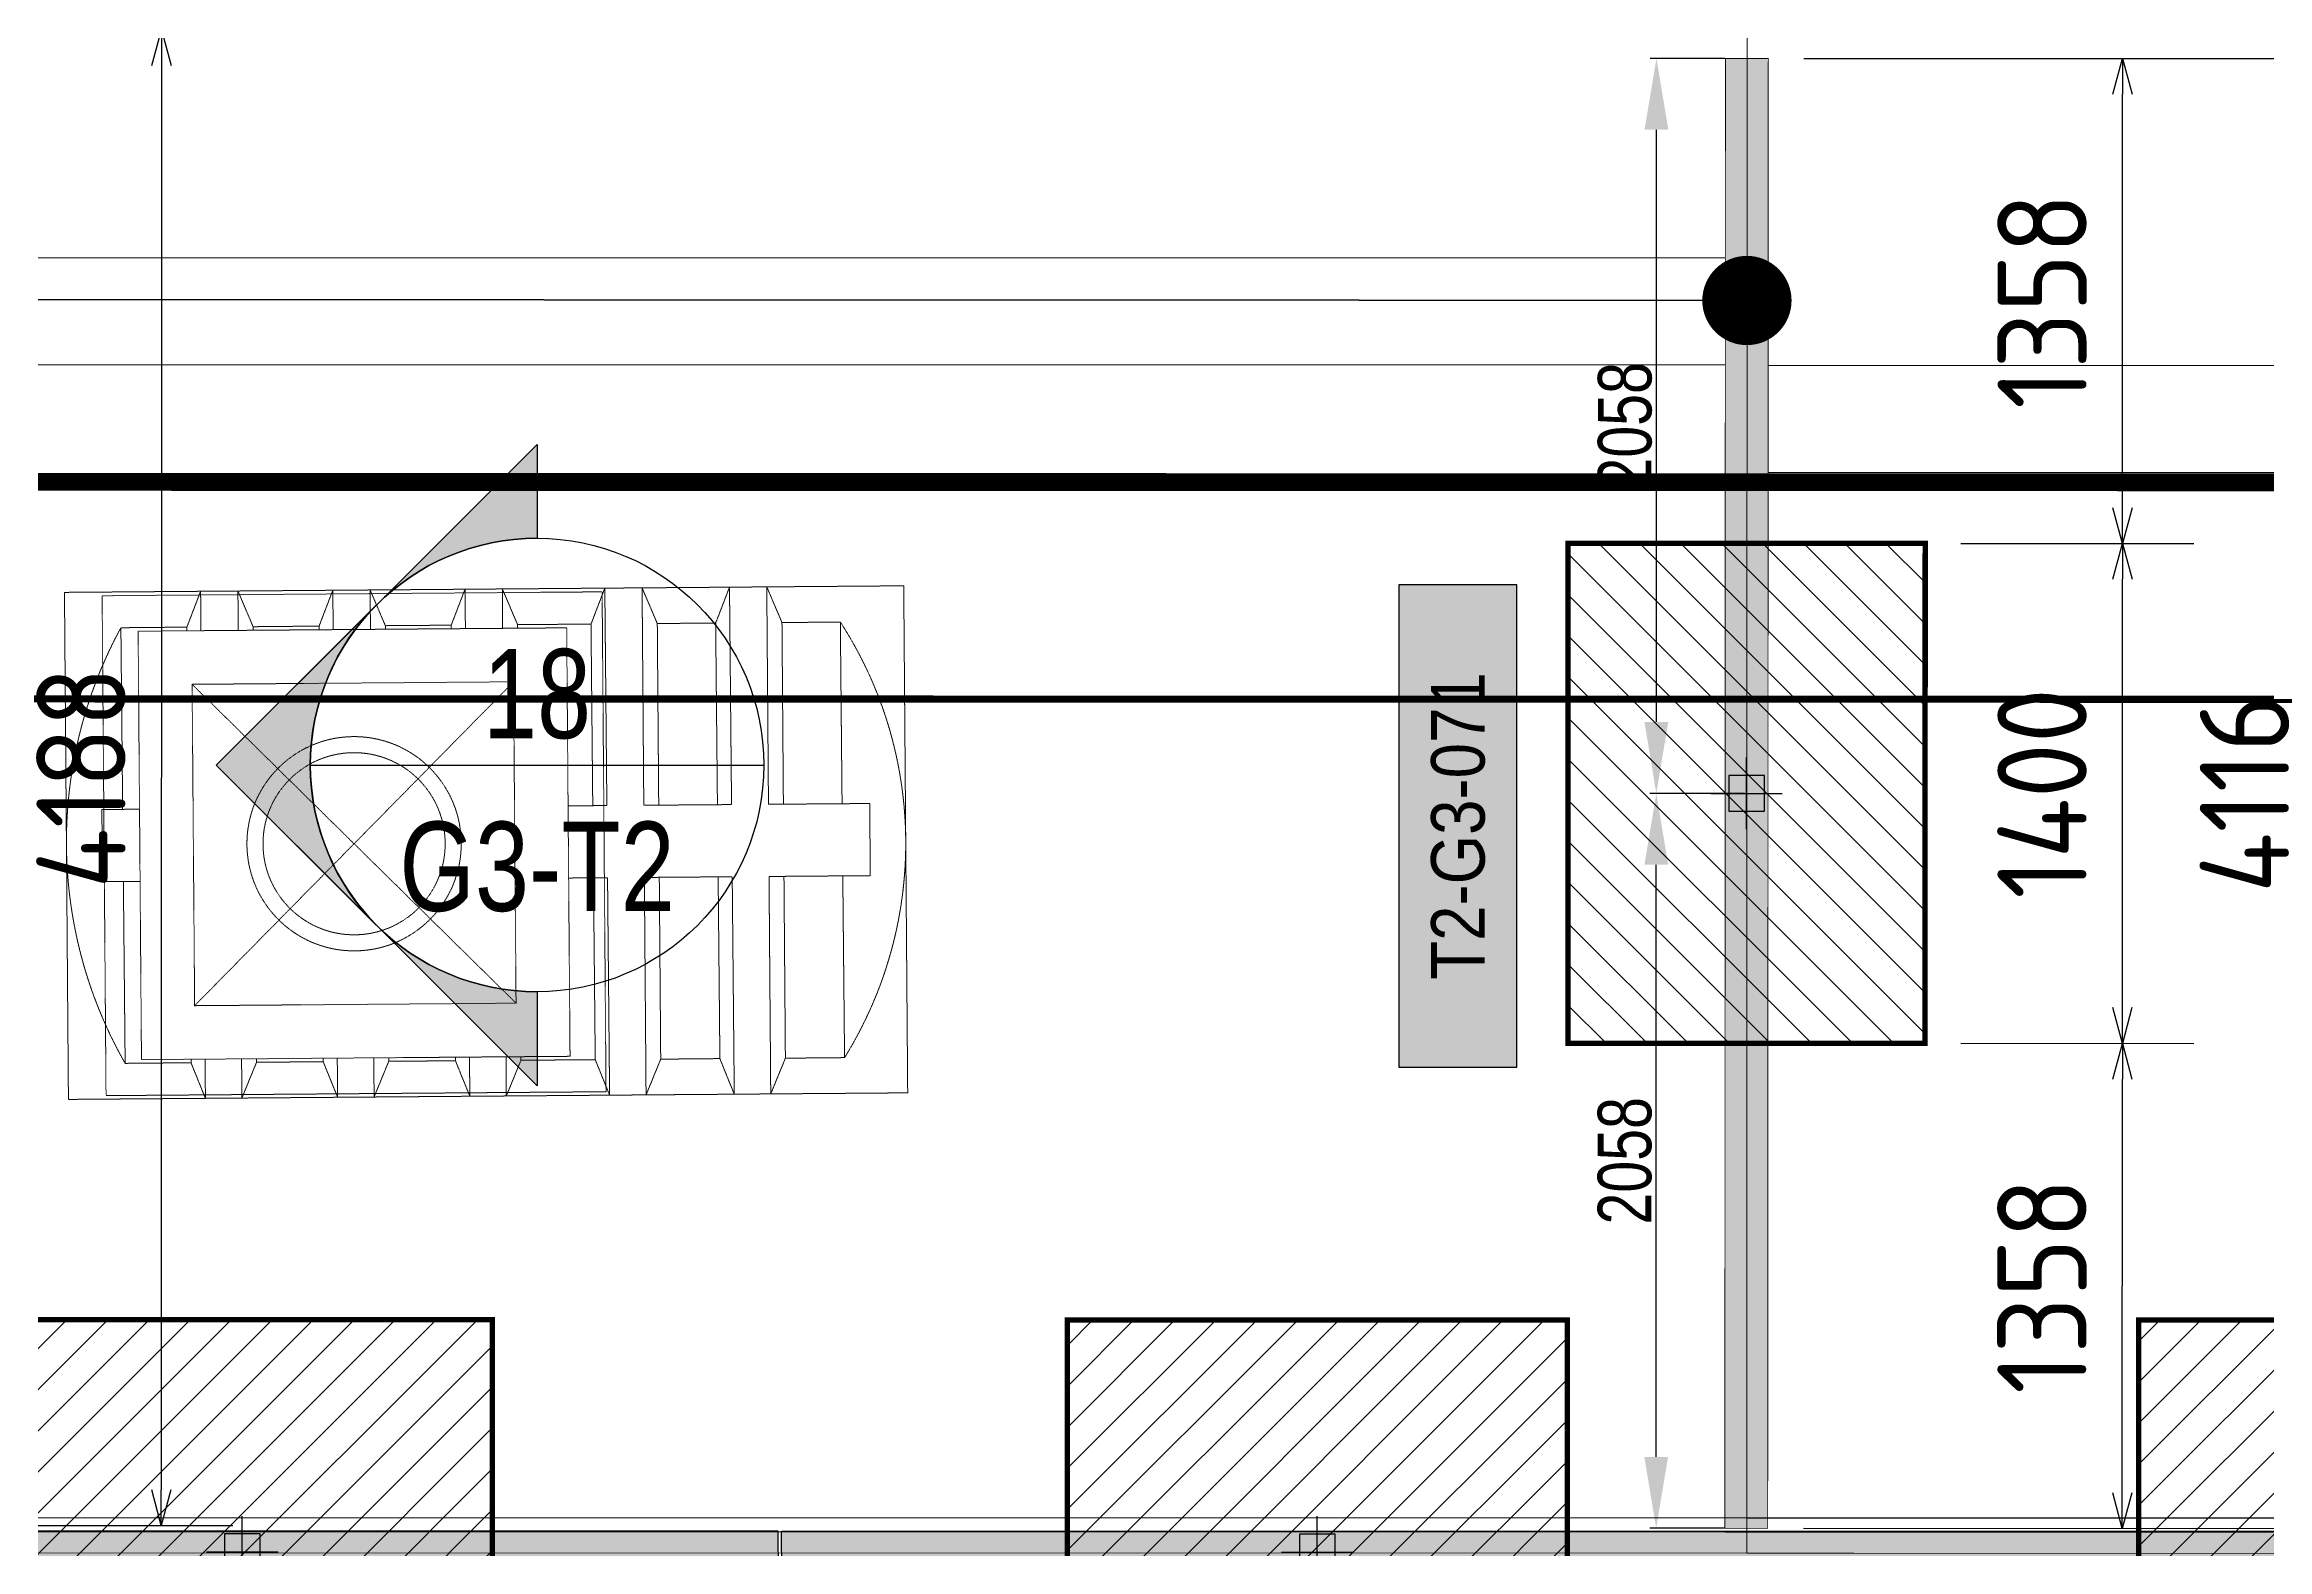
# Model space of a CAD drawing. Header units: centimetres. Extents: x -6122352 to 7132207, y -1694241 to 1947892.
# Drawn here: x 33456 to 39680, y -108445 to -104230 of the extents above; entities that cross this region are included whole.
import ezdxf
from ezdxf.enums import TextEntityAlignment as Align
from ezdxf.xclip import XClip

# ---------------------------------------------------------------- set-up
doc = ezdxf.new("R2010")
doc.units = ezdxf.units.CM
doc.header["$MEASUREMENT"] = 0
doc.header["$XCLIPFRAME"] = 2
doc.header["$PDMODE"] = 66
doc.header["$PDSIZE"] = 100
for name, pattern in [('2. HG-ST XR COL 3A (5V 7V 9V 11V - GF (4M & 5D-E)$0$HIDDEN', [0.375, 0.25, -0.125]), ('DASHED2', [0.375, 0.25, -0.125]), ('HIDDEN', [0.375, 0.25, -0.125]), ('XR-AR-END-SETTING OUT PLAN$0$23261-XR-AR-SI-GF$0$HIDDEN', [0.375, 0.25, -0.125])]:
    doc.linetypes.add(name, pattern=pattern)
for name, color, linetype in [('00-MI-DIM', 7, 'Continuous'), ('23585-XR-AR-BOUNDARY WALLS AND SETBACKS$0$setback', 7, 'XR-AR-END-SETTING OUT PLAN$0$23261-XR-AR-SI-GF$0$HIDDEN'), ('@MI-FOOTINGS', 7, 'Continuous'), ('@MI-REF LAYER', 7, 'Continuous'), ('@MI-TYPE-02', 6, 'Continuous'), ('B_TH_4', 7, 'Continuous'), ('PANEL-TAGS', 7, 'Continuous'), ('VD-WS-WATER TANK', 7, 'Continuous'), ('XR-AR-END-SETTING OUT PLAN$0$23585-XR-AR-END-GROUND FLOOR$0$A-Flor-Strs', 1, 'Continuous'), ('XR-AR-MID-SETTING OUT FOR MASTER$0$23585-XR-AR-MID-GROUND FLOOR$0$A-Flor-Strs', 1, 'Continuous')]:
    doc.layers.add(name, color=color, linetype=linetype)
doc.layers.add('08-Compound Wall-2', color=6, linetype='Continuous', lineweight=25, true_color=0xff00ff)
doc.layers.add('23585-XR-AR-DAMAC PLOT LIMITS$0$1-End units', color=7, linetype='Continuous', lineweight=5, true_color=0xf8991e)
doc.layers.add('23585-XR-AR-DAMAC PLOT LIMITS$0$1-Mid units', color=41, linetype='Continuous', lineweight=5)
doc.layers.add('A-ANNO-TEXT', color=3, linetype='Continuous', lineweight=25)
doc.styles.add('Arial Narrow', font='ARIALN.TTF', dxfattribs={"width": 0.95, "height": 500})
doc.styles.add('JWC 1.50MM', font='GOTHIC.TTF', dxfattribs={"width": 0.8, "height": 1.5})
doc.styles.add('PANELTAG_STYLE', font='arial.ttf')
doc.styles.add('Schueco-BEMSTIL', font='isocpeur.ttf', dxfattribs={"width": 0.9})
doc.dimstyles.new('JWC - 1.5', dxfattribs={"dimtxt": 1.5, "dimasz": 2, "dimexe": 0.18, "dimexo": 0.06, "dimgap": 0.09, "dimtad": 1, "dimtoh": 1, "dimdec": 0, "dimzin": 0, "dimdsep": 46, "dimtxsty": 'JWC 1.50MM', "dimcen": 0.09, "dimclrd": 1, "dimclre": 1, "dimclrt": 2, "dimadec": 0, "dimazin": 0, "dimtfac": 1, "dimtdec": 0, "dimtofl": 0, "dimtmove": 0, "dimatfit": 3, "dimfxl": 30, "dimtolj": 1, "dimtzin": 0, "dimarcsym": 0})
doc.dimstyles.new('MI- JWC-TXT-2.5 MM', dxfattribs={"dimscale": 1.5, "dimtxt": 2.5, "dimasz": 1, "dimexe": 2, "dimexo": 1, "dimgap": 1, "dimtad": 1, "dimdec": 0, "dimdsep": 46, "dimtxsty": 'Schueco-BEMSTIL', "dimblk": 'OPEN30', "dimcen": 0, "dimdle": 2, "dimclrd": 140, "dimclre": 8, "dimclrt": 40, "dimadec": 0, "dimazin": 2, "dimtfac": 1, "dimtdec": 0, "dimtix": 1, "dimtmove": 2, "dimatfit": 3, "dimldrblk": 'OPEN', "dimfxl": 2, "dimlwd": -1, "dimlwe": -1, "dimarcsym": 0})

# ---------------------------------------------------------------- blocks, each defined once
blk = doc.blocks.new('23585-XR-AR-BOUNDARY WALLS AND SETBACKS')
at = {"layer": '08-Compound Wall-2'}
blk.add_lwpolyline([(496457.5374, 2768843.6994), (496475.1589, 2768827.5531), (496481.207, 2768834.1539), (496485.2592, 2768838.5765), (496487.387, 2768840.8987), (496489.314, 2768843.0015), (496493.3674, 2768847.4253), (496493.57, 2768847.6464), (496497.4208, 2768851.8491), (496497.6234, 2768852.0702), (496501.6768, 2768856.4941), (496503.5346, 2768858.5215), (496485.9133, 2768874.6678)], dxfattribs=at)
at = {"layer": '23585-XR-AR-BOUNDARY WALLS AND SETBACKS$0$setback', "ltscale": 40, "const_width": 0.05}
blk.add_lwpolyline([(496485.0601, 2768871.5163), (496480.9052, 2768866.9817), (496476.8518, 2768862.5581), (496472.7985, 2768858.1342), (496468.745, 2768853.7105), (496464.6916, 2768849.2868), (496460.535, 2768844.7504), (496474.9123, 2768831.5767), (496479.0688, 2768836.113), (496483.121, 2768840.5356), (496485.2488, 2768842.8578), (496487.1759, 2768844.9607), (496491.2292, 2768849.3844), (496491.4314, 2768849.6052), (496495.2826, 2768853.8082), (496495.4848, 2768854.029), (496499.4373, 2768858.3426), (496485.0601, 2768871.5163)], dxfattribs=at)
blk = doc.blocks.new('A$C9d9485f6')
at = {"layer": 'A-ANNO-TEXT', "rotation": 312.4881850805905}
blk.add_blockref('23585-XR-AR-BOUNDARY WALLS AND SETBACKS', (-2377088.5348, -1504219.2521), dxfattribs=at)
blk = doc.blocks.new('23585-XR-AR-DAMAC PLOT LIMITS')
at = {"layer": '23585-XR-AR-DAMAC PLOT LIMITS$0$1-End units', "color": 251, "true_color": 0x636466}
blk.add_lwpolyline([(496497.4945, 2768851.7815), (496479.7993, 2768867.9951), (496485.9809, 2768874.7415), (496503.6759, 2768858.5277), (496501.7505, 2768856.4265), (496497.6971, 2768852.0027)], close=True, dxfattribs=at)
at = {"layer": '23585-XR-AR-DAMAC PLOT LIMITS$0$1-Mid units', "color": 251, "true_color": 0x636466}
blk.add_lwpolyline([(496493.4411, 2768847.3577), (496475.7459, 2768863.5715), (496479.7993, 2768867.9951), (496497.4945, 2768851.7815), (496493.6437, 2768847.5789)], close=True, dxfattribs=at)
blk = doc.blocks.new('A$Cf093b529')
at = {"layer": 'A-ANNO-TEXT'}
blk.add_blockref('23585-XR-AR-DAMAC PLOT LIMITS', (-495391.9901, -2768603.4419), dxfattribs=at)
blk = doc.blocks.new('XR-AR-END-SETTING OUT PLAN')
at = {"layer": 'XR-AR-END-SETTING OUT PLAN$0$23585-XR-AR-END-GROUND FLOOR$0$A-Flor-Strs', "color": 8}
for points in [[(3000.1, 19773.3), (3000.1, 20973.3), (9090, 20973.2)], [(3300.1, 19773.3), (3300.1, 20673.3), (9090, 20673.3)]]:
    blk.add_lwpolyline(points, dxfattribs=at)
blk = doc.blocks.new('END UNIT')
at = {"xscale": 0.001, "yscale": 0.001, "zscale": 0.001}
blk.add_blockref('XR-AR-END-SETTING OUT PLAN', (-9.1502, 0), dxfattribs=at)
blk = doc.blocks.new('XR-AR-MID-SETTING OUT FOR MASTER')
at = {"layer": 'XR-AR-MID-SETTING OUT FOR MASTER$0$23585-XR-AR-MID-GROUND FLOOR$0$A-Flor-Strs', "color": 8}
for p, q in [((60.1, 20672.9), (5940, 20672.7)), ((60, 20372.9), (5940, 20372.7))]:
    blk.add_line(p, q, dxfattribs=at)
blk = doc.blocks.new('MID UNIT')
at = {"xscale": 0.001, "yscale": 0.001, "zscale": 0.001}
blk.add_blockref('XR-AR-MID-SETTING OUT FOR MASTER', (0, 0), dxfattribs=at)
blk = doc.blocks.new('TH_4')
blk.add_blockref('END UNIT', (495802.3054, 2769130.5141))
blk.add_blockref('MID UNIT', (495802.3054, 2769130.5141))
blk = doc.blocks.new('A$C780da55d')
at = {"layer": 'B_TH_4', "xscale": 1.000039159572381, "yscale": 1.000039159572381, "zscale": 1.000039159572381}
blk.add_blockref('TH_4', (-495814.0705, -2769239.3021), dxfattribs=at)
blk = doc.blocks.new('23585-XR-AR-MALDIVE-2$0$TH_4')
blk.add_blockref('A$C780da55d', (495794.6554, 2769130.8641))
blk = doc.blocks.new('WT')
at = {"layer": 'VD-WS-WATER TANK', "color": 8, "linetype": 'HIDDEN', "lineweight": 5}
for p, q in [((-1544.6, 709.7), (-1544.6, -710.3)), ((-1544.6, 709.7), (805.4, 709.7)), ((805.4, -710.3), (805.4, 709.7)), ((-1205.2, 610), (-1368.6, 609.7)), ((-1367.6, 100.7), (-1368.6, 609.7)), ((-853.8, 610), (-1019.5, 609.7)), ((-462.5, 610), (-670.5, 610)), ((-92.3, 610), (-279.1, 610)), ((278, 610), (91.1, 609.6)), ((645.8, 610), (461.3, 609.7)), ((646.8, 100.7), (645.8, 610)), ((-1366.3, -610.3), (-1367.2, -101.4)), ((648.2, -610), (647.2, -101.4)), ((-1202.9, -610), (-1366.3, -610.3)), ((-853.8, -610), (-1017.2, -610.3)), ((-462.5, -610), (-668.2, -610)), ((-92.3, -610), (-276.8, -610)), ((278, -610), (93.4, -610.3)), ((648.2, -610), (463.6, -610.3)), ((805.4, -710.3), (-1544.6, -710.3))]:
    blk.add_line(p, q, dxfattribs=at)
at = {"layer": 'VD-WS-WATER TANK', "color": 8, "linetype": 'HIDDEN', "lineweight": 5, "ltscale": 0.2}
for p, q in [((-450, 450, 1.1), (450, -450, -1)), ((450, 450), (-450, -450, 1))]:
    blk.add_line(p, q, dxfattribs=at)
at = {"layer": 'VD-WS-WATER TANK', "color": 8, "linetype": 'HIDDEN', "lineweight": 5}
for points in [[(-1058, 100.7), (-1059, 709.7), (-1161.1, 709.7), (-1202.9, 610), (-1202.9, 100.7)], [(-1161.1, 709.7), (-1161.1, 100.7)], [(-1018.6, 100.7), (-1019.5, 610), (-1059, 709.7)], [(-708.9, 100.7), (-709.9, 709.7), (-812, 709.7), (-853.8, 610), (-853.8, 100.7)], [(-812, 709.7), (-812, 100.7)], [(-669.5, 100.7), (-670.5, 610), (-709.9, 709.7)], [(-318.4, 600), (-318.6, 709.7), (-420.7, 709.7), (-462.5, 610), (-462.5, 600)], [(-420.7, 709.7), (-420.7, 600)], [(-279.1, 600), (-279.1, 610), (-318.6, 709.7)], [(51.8, 600), (51.6, 709.7), (-50.5, 709.7), (-92.3, 610), (-92.3, 600)], [(-50.5, 709.7), (-50.5, 600)], [(91.1, 600), (91.1, 610), (51.6, 709.7)], [(422, 600), (421.8, 709.7), (319.7, 709.7), (278, 610), (278, 600)], [(319.7, 709.7), (319.7, 600)], [(461.3, 600), (461.3, 610), (421.8, 709.7)], [(-1161.1, 100.7), (-1444.6, 100.7), (-1444.6, -101.4), (-1161.1, -101.4)], [(-812, 100.7), (-1058, 100.7)], [(-600, 100.7), (-708.9, 100.7)], [(600, -101.4), (705.4, -101.4), (705.4, 100.7), (600, 100.7)], [(-1202.9, -101.4), (-1202.9, -610), (-1161.1, -710.3), (-1056.7, -710.3), (-1017.2, -610), (-1018.2, -101.4)], [(-1161.1, -101.4), (-1161.1, -710.3)], [(-1056.7, -710.3), (-1057.7, -101.4)], [(-1057.7, -101.4), (-812, -101.4)], [(-853.8, -101.4), (-853.8, -610), (-812, -710.3), (-707.6, -710.3), (-668.2, -610), (-669.1, -101.4)], [(-812, -101.4), (-812, -710.3)], [(-707.6, -710.3), (-708.6, -101.4)], [(-708.6, -101.4), (-600, -101.4)], [(-462.5, -600), (-462.5, -610), (-420.7, -710.3), (-316.2, -710.3), (-276.8, -610), (-276.8, -600)], [(-420.7, -600), (-420.7, -710.3)], [(-316.2, -710.3), (-316.4, -600)], [(-92.3, -600), (-92.3, -610), (-50.5, -710.3), (54, -710.3), (93.4, -610), (93.4, -600)], [(-50.5, -600), (-50.5, -710.3)], [(54, -710.3), (53.8, -600)], [(278, -600), (278, -610), (319.7, -710.3), (424.2, -710.3), (463.6, -610), (463.6, -600)], [(319.7, -600), (319.7, -710.3)], [(424.2, -710.3), (424, -600)]]:
    blk.add_lwpolyline(points, dxfattribs=at)
at = {"layer": 'VD-WS-WATER TANK', "color": 8, "linetype": 'HIDDEN', "lineweight": 5, "ltscale": 0.2}
for points in [[(-700, -700), (700, -700), (700, 700), (-700, 700)], [(-600, -600), (600, -600), (600, 600), (-600, 600)], [(-450, -450), (450, -450), (450, 450), (-450, 450)]]:
    blk.add_lwpolyline(points, close=True, dxfattribs=at)
at = {"layer": 'VD-WS-WATER TANK', "color": 8, "linetype": 'HIDDEN', "lineweight": 5}
for radius in [300, 255]:
    blk.add_circle((0, 0), radius, dxfattribs=at)
for centre, radius, start, end in [((-406.1, 1.5), 1138.5, 147.71236, 212.50564), ((-448.6, -2.1), 1254, 331.0009, 29.21709)]:
    blk.add_arc(centre, radius, start, end, dxfattribs=at)
blk = doc.blocks.new('A$C7cae1d29')
at = {"layer": 'VD-WS-WATER TANK', "ltscale": 100, "xscale": 0.001000000000000001, "yscale": 0.001000000000000001, "zscale": 0.001000000000000001, "rotation": 0.4575796213984371}
blk.add_blockref('WT', (13.0504, 22.0142), dxfattribs=at)
blk = doc.blocks.new('_Dot')
at = {"color": 0, "linetype": 'ByBlock', "lineweight": -2}
blk.add_line((-0.5, 0), (-1, 0), dxfattribs=at)
at = {"color": 0, "linetype": 'ByBlock', "const_width": 0.5}
blk.add_lwpolyline([(-0.25, 0, 1), (0.25, 0, 1)], format="xyb", close=True, dxfattribs=at)
blk = doc.blocks.new('T2-FOOTING PLAN')
at = {"layer": '@MI-FOOTINGS', "transparency": 33554679}
h = blk.add_hatch(dxfattribs=at)
h.set_pattern_fill('ANSI31', color=8, scale=650)
h.paths.add_polyline_path([(-700, 650), (700, 650), (700, -650), (-700, -650)])
at = {"layer": '@MI-FOOTINGS', "color": 160, "true_color": 0x3340f0, "const_width": 15}
blk.add_lwpolyline([(-700, 650), (700, 650), (700, -650), (-700, -650)], close=True, dxfattribs=at)
at = {"layer": '@MI-FOOTINGS', "color": 30}
blk.add_point((0, 0), dxfattribs=at)
blk = doc.blocks.new('_Open30')
at = {"color": 0, "linetype": 'ByBlock', "lineweight": -2}
for p, q in [((-1, 0.268), (0, 0)), ((0, 0), (-1, -0.268)), ((0, 0), (-1, 0))]:
    blk.add_line(p, q, dxfattribs=at)
blk = doc.blocks.new('*D1677')
at = {"layer": '@MI-TYPE-02', "color": 8, "transparency": 16777216}
for p, q in [((-2200.3, -688.4), (-2200.3, -1446.1)), ((-800.3, -688.6), (-800.3, -1446.1))]:
    blk.add_line(p, q, dxfattribs=at)
at = {"layer": '@MI-TYPE-02', "color": 140, "transparency": 16777216}
blk.add_line((-2100.3, -1246.1), (-900.3, -1246.1), dxfattribs=at)
at = {"layer": 'Defpoints', "color": 0, "transparency": 16777216}
for p in [(-2200.3, -588.4), (-800.3, -588.6), (-800.3, -1246.1)]:
    blk.add_point(p, dxfattribs=at)
at = {"layer": '@MI-TYPE-02', "color": 140, "transparency": 16777216, "xscale": 100, "yscale": 100, "zscale": 100, "rotation": 180}
blk.add_blockref('_Open30', (-2200.3, -1246.1), dxfattribs=at)
at = {"layer": '@MI-TYPE-02', "color": 140, "transparency": 16777216, "xscale": 100, "yscale": 100, "zscale": 100}
blk.add_blockref('_Open30', (-800.3, -1246.1), dxfattribs=at)
at = {"layer": '@MI-TYPE-02', "color": 40, "transparency": 16777216, "insert": (-1500.3, -1021.1), "char_height": 250, "attachment_point": 5, "style": 'Schueco-BEMSTIL'}
blk.add_mtext('1400', dxfattribs=at)
blk = doc.blocks.new('_Open')
at = {"color": 0, "linetype": 'ByBlock', "lineweight": -2}
for p, q in [((-1, 0.2), (0, 0)), ((-1, -0.2), (0, 0)), ((0, 0), (-1, 0))]:
    blk.add_line(p, q, dxfattribs=at)
blk = doc.blocks.new('*D1675')
at = {"layer": '@MI-TYPE-02', "color": 8, "transparency": 16777216}
for p, q in [((-800.3, -688.6), (-800.3, -1446.1)), ((799.7, -688.9), (799.7, -1446.1))]:
    blk.add_line(p, q, dxfattribs=at)
at = {"layer": '@MI-TYPE-02', "color": 140, "transparency": 16777216}
blk.add_line((-700.3, -1246.1), (699.7, -1246.1), dxfattribs=at)
at = {"layer": 'Defpoints', "color": 0, "transparency": 16777216}
for p in [(-800.3, -588.6), (799.7, -588.9), (799.7, -1246.1)]:
    blk.add_point(p, dxfattribs=at)
at = {"layer": '@MI-TYPE-02', "color": 140, "transparency": 16777216, "xscale": 100, "yscale": 100, "zscale": 100, "rotation": 180}
blk.add_blockref('_Open30', (-800.3, -1246.1), dxfattribs=at)
at = {"layer": '@MI-TYPE-02', "color": 140, "transparency": 16777216, "xscale": 100, "yscale": 100, "zscale": 100}
blk.add_blockref('_Open30', (799.7, -1246.1), dxfattribs=at)
at = {"layer": '@MI-TYPE-02', "color": 40, "transparency": 16777216, "insert": (-0.3, -1021.1), "char_height": 250, "attachment_point": 5, "style": 'Schueco-BEMSTIL'}
blk.add_mtext('1600', dxfattribs=at)
blk = doc.blocks.new('*D1676')
at = {"layer": '@MI-TYPE-02', "color": 8, "transparency": 16777216}
for p, q in [((799.7, -688.9), (799.7, -1446.1)), ((2199.7, -689.1), (2199.7, -1446.1))]:
    blk.add_line(p, q, dxfattribs=at)
at = {"layer": '@MI-TYPE-02', "color": 140, "transparency": 16777216}
blk.add_line((899.7, -1246.1), (2099.7, -1246.1), dxfattribs=at)
at = {"layer": 'Defpoints', "color": 0, "transparency": 16777216}
for p in [(799.7, -588.9), (2199.7, -589.1), (2199.7, -1246.1)]:
    blk.add_point(p, dxfattribs=at)
at = {"layer": '@MI-TYPE-02', "color": 140, "transparency": 16777216, "xscale": 100, "yscale": 100, "zscale": 100, "rotation": 180}
blk.add_blockref('_Open30', (799.7, -1246.1), dxfattribs=at)
at = {"layer": '@MI-TYPE-02', "color": 140, "transparency": 16777216, "xscale": 100, "yscale": 100, "zscale": 100}
blk.add_blockref('_Open30', (2199.7, -1246.1), dxfattribs=at)
at = {"layer": '@MI-TYPE-02', "color": 40, "transparency": 16777216, "insert": (1499.7, -1021.1), "char_height": 250, "attachment_point": 5, "style": 'Schueco-BEMSTIL'}
blk.add_mtext('1400', dxfattribs=at)
blk = doc.blocks.new('*D1673')
at = {"layer": '@MI-TYPE-02', "color": 8, "transparency": 16777216}
for p, q in [((419218.9, -136783.5), (419218.9, -138673.4)), ((425218.9, -136783.4), (425218.9, -138673.4))]:
    blk.add_line(p, q, dxfattribs=at)
at = {"layer": '@MI-TYPE-02', "color": 140, "transparency": 16777216}
blk.add_line((419318.9, -138473.4), (425118.9, -138473.4), dxfattribs=at)
at = {"layer": 'Defpoints', "color": 0, "transparency": 16777216}
for p in [(419218.9, -136683.5), (425218.9, -136683.4), (425218.9, -138473.4)]:
    blk.add_point(p, dxfattribs=at)
at = {"layer": '@MI-TYPE-02', "color": 140, "transparency": 16777216, "xscale": 100, "yscale": 100, "zscale": 100, "rotation": 180}
blk.add_blockref('_Open30', (419218.9, -138473.4), dxfattribs=at)
at = {"layer": '@MI-TYPE-02', "color": 140, "transparency": 16777216, "xscale": 100, "yscale": 100, "zscale": 100}
blk.add_blockref('_Open30', (425218.9, -138473.4), dxfattribs=at)
at = {"layer": '@MI-TYPE-02', "color": 40, "transparency": 16777216, "insert": (422218.9, -138248.4), "char_height": 250, "attachment_point": 5, "style": 'Schueco-BEMSTIL'}
blk.add_mtext('6000', dxfattribs=at)
blk = doc.blocks.new('*D1685')
at = {"layer": '@MI-TYPE-02', "color": 8, "linetype": '2. HG-ST XR COL 3A (5V 7V 9V 11V - GF (4M & 5D-E)$0$HIDDEN', "transparency": 16777216}
blk.add_line((-3000, -100), (-3000, -1446.1), dxfattribs=at)
at = {"layer": '@MI-TYPE-02', "color": 8, "transparency": 16777216}
blk.add_line((-2200.3, -688.4), (-2200.3, -1446.1), dxfattribs=at)
at = {"layer": '@MI-TYPE-02', "color": 140, "linetype": '2. HG-ST XR COL 3A (5V 7V 9V 11V - GF (4M & 5D-E)$0$HIDDEN', "transparency": 16777216}
blk.add_line((-2300.3, -1246.1), (-2900, -1246.1), dxfattribs=at)
at = {"layer": 'Defpoints', "color": 0, "linetype": '2. HG-ST XR COL 3A (5V 7V 9V 11V - GF (4M & 5D-E)$0$HIDDEN', "transparency": 16777216}
for p in [(-3000, 0), (-2200.3, -588.4), (-3000, -1246.1)]:
    blk.add_point(p, dxfattribs=at)
at = {"layer": '@MI-TYPE-02', "color": 140, "linetype": '2. HG-ST XR COL 3A (5V 7V 9V 11V - GF (4M & 5D-E)$0$HIDDEN', "transparency": 16777216, "xscale": 100, "yscale": 100, "zscale": 100, "rotation": 180}
blk.add_blockref('_Open30', (-3000, -1246.1), dxfattribs=at)
at = {"layer": '@MI-TYPE-02', "color": 140, "linetype": '2. HG-ST XR COL 3A (5V 7V 9V 11V - GF (4M & 5D-E)$0$HIDDEN', "transparency": 16777216, "xscale": 100, "yscale": 100, "zscale": 100}
blk.add_blockref('_Open30', (-2200.3, -1246.1), dxfattribs=at)
at = {"layer": '@MI-TYPE-02', "color": 40, "linetype": '2. HG-ST XR COL 3A (5V 7V 9V 11V - GF (4M & 5D-E)$0$HIDDEN', "transparency": 16777216, "insert": (-2600.2, -1021.1), "char_height": 250, "attachment_point": 5, "style": 'Schueco-BEMSTIL'}
blk.add_mtext('800', dxfattribs=at)
blk = doc.blocks.new('*D1684')
at = {"layer": '@MI-TYPE-02', "color": 8, "transparency": 16777216}
for p, q in [((3000, -100), (3000, -1446.1)), ((2199.7, -689.1), (2199.7, -1446.1))]:
    blk.add_line(p, q, dxfattribs=at)
at = {"layer": '@MI-TYPE-02', "color": 140, "transparency": 16777216}
blk.add_line((2299.7, -1246.1), (2900, -1246.1), dxfattribs=at)
at = {"layer": 'Defpoints', "color": 0, "transparency": 16777216}
for p in [(3000, 0), (2199.7, -589.1), (3000, -1246.1)]:
    blk.add_point(p, dxfattribs=at)
at = {"layer": '@MI-TYPE-02', "color": 140, "transparency": 16777216, "xscale": 100, "yscale": 100, "zscale": 100, "rotation": 180}
blk.add_blockref('_Open30', (2199.7, -1246.1), dxfattribs=at)
at = {"layer": '@MI-TYPE-02', "color": 140, "transparency": 16777216, "xscale": 100, "yscale": 100, "zscale": 100}
blk.add_blockref('_Open30', (3000, -1246.1), dxfattribs=at)
at = {"layer": '@MI-TYPE-02', "color": 40, "transparency": 16777216, "insert": (2599.8, -1021.1), "char_height": 250, "attachment_point": 5, "style": 'Schueco-BEMSTIL'}
blk.add_mtext('800', dxfattribs=at)
blk = doc.blocks.new('*D1901')
at = {"layer": '@MI-TYPE-02', "color": 8, "transparency": 16777216}
for p, q in [((32382.3, -104188.5), (33983.5, -104188.7)), ((32380.7, -108376.7), (33982.8, -108377))]:
    blk.add_line(p, q, dxfattribs=at)
at = {"layer": '@MI-TYPE-02', "color": 140, "transparency": 16777216}
blk.add_line((33783.5, -104288.7), (33782.8, -108277), dxfattribs=at)
at = {"layer": 'Defpoints', "color": 0, "transparency": 16777216}
for p in [(32282.3, -104188.4), (32280.7, -108376.7), (33782.8, -108377)]:
    blk.add_point(p, dxfattribs=at)
at = {"layer": '@MI-TYPE-02', "color": 140, "transparency": 16777216, "xscale": 100, "yscale": 100, "zscale": 100}
for p, rotation in [((33783.5, -104188.7), 89.98981003138533), ((33782.8, -108377), 269.9898100313853)]:
    blk.add_blockref('_Open30', p, dxfattribs=dict(at, rotation=rotation))
at = {"layer": '@MI-TYPE-02', "color": 40, "transparency": 16777216, "insert": (33558.2, -106282.8), "char_height": 250, "attachment_point": 5, "rotation": 89.98981, "style": 'Schueco-BEMSTIL'}
blk.add_mtext('4188', dxfattribs=at)
blk = doc.blocks.new('*D1903')
at = {"layer": '@MI-TYPE-02', "color": 8, "transparency": 16777216}
for p, q in [((38382.4, -104268.7), (40041.1, -104269)), ((38380.8, -108385.2), (40040.3, -108385.5))]:
    blk.add_line(p, q, dxfattribs=at)
at = {"layer": '@MI-TYPE-02', "color": 140, "transparency": 16777216}
blk.add_line((39841, -104369), (39840.3, -108285.5), dxfattribs=at)
at = {"layer": 'Defpoints', "color": 0, "transparency": 16777216}
for p in [(38282.4, -104268.7), (38280.8, -108385.2), (39840.3, -108385.5)]:
    blk.add_point(p, dxfattribs=at)
at = {"layer": '@MI-TYPE-02', "color": 140, "transparency": 16777216, "xscale": 100, "yscale": 100, "zscale": 100}
for p, rotation in [((39841.1, -104269), 89.98981003138533), ((39840.3, -108385.5), 269.9898100313853)]:
    blk.add_blockref('_Open30', p, dxfattribs=dict(at, rotation=rotation))
at = {"layer": '@MI-TYPE-02', "color": 40, "transparency": 16777216, "insert": (39615.7, -106327.2), "char_height": 250, "attachment_point": 5, "rotation": 89.98981, "style": 'Schueco-BEMSTIL'}
blk.add_mtext('4116', dxfattribs=at)
blk = doc.blocks.new('T2-SINGLE FOOTING')
at = {"layer": '@MI-FOOTINGS', "transparency": 33554679}
h = blk.add_hatch(dxfattribs=at)
h.set_pattern_fill('ANSI31', color=8, scale=650)
h.paths.add_polyline_path([(-700, 500), (700, 500), (700, -500), (-700, -500)])
at = {"layer": '@MI-FOOTINGS', "color": 62, "const_width": 15}
blk.add_lwpolyline([(-700, 500), (700, 500), (700, -500), (-700, -500)], close=True, dxfattribs=at)
at = {"layer": '@MI-FOOTINGS', "color": 30}
blk.add_point((0, 0), dxfattribs=at)
blk = doc.blocks.new('*D1878')
at = {"color": 1, "lineweight": -2, "transparency": 16777216}
for p, q in [((38215.6, -106326.9), (37950.9, -106326.9)), ((37968.6, -108185.1), (37968.9, -106526.9)), ((38160.7, -108385.1), (37950.6, -108385.1))]:
    blk.add_line(p, q, dxfattribs=at)
at = {"color": 1, "transparency": 16777216}
for points in [[(37935.6, -106526.9), (38002.2, -106526.9), (37968.9, -106326.9)], [(37935.3, -108185.1), (38001.9, -108185.1), (37968.6, -108385.1)]]:
    blk.add_solid(points, dxfattribs=at)
at = {"layer": 'Defpoints', "color": 0, "transparency": 16777216}
for p in [(37968.9, -106326.9), (38221.6, -106326.9), (38166.7, -108385.1)]:
    blk.add_point(p, dxfattribs=at)
at = {"color": 2, "transparency": 16777216, "insert": (37881, -107356), "char_height": 150, "attachment_point": 5, "rotation": 89.98981, "style": 'JWC 1.50MM'}
blk.add_mtext('\\A1;2058', dxfattribs=at)
blk = doc.blocks.new('*D1880')
at = {"color": 1, "lineweight": -2, "transparency": 16777216}
for p, q in [((38160.5, -104268.6), (37951.3, -104268.6)), ((37969, -106126.9), (37969.3, -104468.6)), ((38215.6, -106326.9), (37950.9, -106326.9))]:
    blk.add_line(p, q, dxfattribs=at)
at = {"color": 1, "transparency": 16777216}
for points in [[(37935.9, -104468.6), (38002.6, -104468.6), (37969.3, -104268.6)], [(37935.6, -106126.9), (38002.3, -106126.9), (37968.9, -106326.9)]]:
    blk.add_solid(points, dxfattribs=at)
at = {"layer": 'Defpoints', "color": 0, "transparency": 16777216}
for p in [(37969.3, -104268.6), (38166.5, -104268.6), (38221.6, -106326.9)]:
    blk.add_point(p, dxfattribs=at)
at = {"color": 2, "transparency": 16777216, "insert": (37881.4, -105297.7), "char_height": 150, "attachment_point": 5, "rotation": 89.98981, "style": 'JWC 1.50MM'}
blk.add_mtext('\\A1;2058', dxfattribs=at)
blk = doc.blocks.new('*D1894')
at = {"color": 8, "transparency": 16777216}
for p, q in [((38821.5, -107027), (39473.9, -107027.1)), ((38380.8, -108385.2), (39473.7, -108385.4))]:
    blk.add_line(p, q, dxfattribs=at)
at = {"color": 140, "transparency": 16777216}
blk.add_line((39273.7, -108285.4), (39273.9, -107127.1), dxfattribs=at)
at = {"layer": 'Defpoints', "color": 0, "transparency": 16777216}
for p in [(38721.5, -107027), (39273.9, -107027.1), (38280.8, -108385.2)]:
    blk.add_point(p, dxfattribs=at)
at = {"color": 140, "transparency": 16777216, "xscale": 100, "yscale": 100, "zscale": 100}
for p, rotation in [((39273.9, -107027.1), 89.98981003138537), ((39273.7, -108385.4), 269.9898100313853)]:
    blk.add_blockref('_Open30', p, dxfattribs=dict(at, rotation=rotation))
at = {"color": 40, "transparency": 16777216, "insert": (39048.8, -107706.2), "char_height": 250, "attachment_point": 5, "rotation": 89.98981, "style": 'Schueco-BEMSTIL'}
blk.add_mtext('1358', dxfattribs=at)
blk = doc.blocks.new('*D1895')
at = {"color": 8, "transparency": 16777216}
for p, q in [((38821.7, -105627), (39474.2, -105627.1)), ((38821.5, -107027), (39473.9, -107027.1))]:
    blk.add_line(p, q, dxfattribs=at)
at = {"color": 140, "transparency": 16777216}
blk.add_line((39273.9, -106927.1), (39274.1, -105727.1), dxfattribs=at)
at = {"layer": 'Defpoints', "color": 0, "transparency": 16777216}
for p in [(38721.7, -105627), (39274.2, -105627.1), (38721.5, -107027)]:
    blk.add_point(p, dxfattribs=at)
at = {"color": 140, "transparency": 16777216, "xscale": 100, "yscale": 100, "zscale": 100}
for p, rotation in [((39274.2, -105627.1), 89.98981003138537), ((39273.9, -107027.1), 269.9898100313853)]:
    blk.add_blockref('_Open30', p, dxfattribs=dict(at, rotation=rotation))
at = {"color": 40, "transparency": 16777216, "insert": (39049, -106327.1), "char_height": 250, "attachment_point": 5, "rotation": 89.98981, "style": 'Schueco-BEMSTIL'}
blk.add_mtext('1400', dxfattribs=at)
blk = doc.blocks.new('*D1896')
at = {"color": 8, "transparency": 16777216}
for p, q in [((38382.4, -104268.7), (39474.4, -104268.9)), ((38821.7, -105627), (39474.2, -105627.1))]:
    blk.add_line(p, q, dxfattribs=at)
at = {"color": 140, "transparency": 16777216}
blk.add_line((39274.2, -105527.1), (39274.4, -104368.9), dxfattribs=at)
at = {"layer": 'Defpoints', "color": 0, "transparency": 16777216}
for p in [(38282.4, -104268.7), (39274.4, -104268.9), (38721.7, -105627)]:
    blk.add_point(p, dxfattribs=at)
at = {"color": 140, "transparency": 16777216, "xscale": 100, "yscale": 100, "zscale": 100}
for p, rotation in [((39274.4, -104268.9), 89.98981003138537), ((39274.2, -105627.1), 269.9898100313853)]:
    blk.add_blockref('_Open30', p, dxfattribs=dict(at, rotation=rotation))
at = {"color": 40, "transparency": 16777216, "insert": (39049.3, -104947.9), "char_height": 250, "attachment_point": 5, "rotation": 89.98981, "style": 'Schueco-BEMSTIL'}
blk.add_mtext('1358', dxfattribs=at)
blk = doc.blocks.new('*U1871')
h = blk.add_hatch(color=94)
edge = h.paths.add_edge_path()
edge.add_line((0, -6.35), (0, -8.98))
edge.add_line((0, -8.98), (-8.98, 0))
edge.add_line((-8.98, 0), (0, 8.98))
edge.add_line((0, 8.98), (0, 6.35))
edge.add_arc((0, 0), 6.35, 90, 270)
at = {"color": 94}
blk.add_line((-6.35, 0), (6.35, 0), dxfattribs=at)
for points in [[(0, -6.35), (0, -8.98), (-8.98, 0), (0, 8.98), (0, 6.35, 1)], [(-4.49, 4.49, 0.414214), (-4.49, -4.49), (-8.98, 0), (-4.49, 4.49)]]:
    blk.add_lwpolyline(points, format="xyb", close=True)
blk.add_circle((0, 0), 6.35, dxfattribs=at)
at = {"style": 'Arial Narrow', "width": 0.95, "flags": 8}
blk.add_attdef('VIEWNUMBER', text='', height=2.5, dxfattribs=at).set_placement((0, 0), align=Align.BOTTOM_CENTER)
blk.add_attdef('SHEETNUMBER', text='', height=2.5, dxfattribs=at).set_placement((0, -1.588), align=Align.TOP_CENTER)
blk = doc.blocks.new('PANELTAG')
at = {"layer": 'PANEL-TAGS', "color": 1}
blk.add_lwpolyline([(-13.5, -3.3), (13.5, -3.3), (13.5, 3.3), (-13.5, 3.3)], close=True, dxfattribs=at)
at = {"layer": 'PANEL-TAGS', "color": 40, "true_color": 0xffd700}
blk.add_solid([(-13.5, -3.3), (13.5, -3.3), (-13.5, 3.3), (13.5, 3.3)], dxfattribs=at)
at = {"layer": 'PANEL-TAGS', "color": 5, "style": 'PANELTAG_STYLE', "width": 0.85}
blk.add_attdef('TAGNO', text='', height=3, dxfattribs=at).set_placement((0, 0), align=Align.MIDDLE)
blk = doc.blocks.new('M3 REF WITH TABLES')
at = {"color": 1, "const_width": 0.02}
blk.add_lwpolyline([(30.2053, -2.5257), (30.1517, 0.9204), (32.1257, 3.0752), (30.1309, 4.9006), (32.1257, 3.0752), (42.3172, 14.198), (46.2184, 14.9529)], dxfattribs=at)
blk = doc.blocks.new('6M PANEL-T2')
at = {"layer": '@MI-TYPE-02'}
h = blk.add_hatch(color=256, dxfattribs=at)
h.dxf.hatch_style = 1
h.paths.add_polyline_path([(-3000.4, 120), (2999.5, 120), (3000, 0), (-3000, 0)])
blk.add_lwpolyline([(-3000.4, 120), (2999.5, 120), (3000, 0), (-3000, 0)], close=True, dxfattribs=at)
at = {"layer": '@MI-FOOTINGS', "rotation": 359.9898439714545}
for p in [(-1500.2, 61.5), (1499.8, 61)]:
    blk.add_blockref('T2-FOOTING PLAN', p, dxfattribs=at)
at = {"layer": '@MI-TYPE-02', "color": 0}
dim = blk.add_linear_dim(base=(3000, -1790), p1=(-3000, 0), p2=(3000, 0), dimstyle='MI- JWC-TXT-2.5 MM', dxfattribs=at)
dim.commit()
dim.dimension.update_dxf_attribs({"geometry": '*D1673', "text_midpoint": (0, -1565), "insert": (-422218.9, 136683.5)})
at = {"layer": '@MI-TYPE-02', "color": 94}
dim = blk.add_linear_dim(base=(3000, -1246.1), p1=(2199.7, -589.1), p2=(3000, 0), dimstyle='MI- JWC-TXT-2.5 MM', dxfattribs=at)
dim.commit()
dim.dimension.update_dxf_attribs({"geometry": '*D1684', "text_midpoint": (2599.8, -1021.1)})
at = {"layer": '@MI-TYPE-02', "color": 94, "linetype": '2. HG-ST XR COL 3A (5V 7V 9V 11V - GF (4M & 5D-E)$0$HIDDEN'}
dim = blk.add_linear_dim(base=(-3000, -1246.1), p1=(-2200.3, -588.4), p2=(-3000, 0), dimstyle='MI- JWC-TXT-2.5 MM', dxfattribs=at)
dim.commit()
dim.dimension.update_dxf_attribs({"geometry": '*D1685', "text_midpoint": (-2600.2, -1021.1)})
at = {"layer": '@MI-TYPE-02', "color": 0}
for base, p1, p2, picture, middle in [((-800.3, -1246.1), (-2200.3, -588.4), (-800.3, -588.6), '*D1677', (-1500.3, -1021.1)), ((799.7, -1246.1), (-800.3, -588.6), (799.7, -588.9), '*D1675', (-0.3, -1021.1)), ((2199.7, -1246.1), (799.7, -588.9), (2199.7, -589.1), '*D1676', (1499.7, -1021.1))]:
    dim = blk.add_linear_dim(base=base, p1=p1, p2=p2, dimstyle='MI- JWC-TXT-2.5 MM', dxfattribs=at)
    dim.commit()
    dim.dimension.update_dxf_attribs({"geometry": picture, "text_midpoint": middle})

msp = doc.modelspace()

# ---------------------------------------------------------------- block references
at = {"layer": '@MI-REF LAYER', "xscale": 1000, "yscale": 1000, "zscale": 1000}
msp.add_blockref('A$C9d9485f6', (-23958.95046, 48155.57226), dxfattribs=at)

# ---------------------------------------------------------------- next in the draw order: block references
at = {"layer": '@MI-REF LAYER'}
ref = msp.add_blockref('23585-XR-AR-MALDIVE-2$0$TH_4', (496316062.77904, 2768960875.36413), dxfattribs=dict(at, xscale=1000, yscale=1000, zscale=1000, rotation=179.9901606865016))
XClip(ref).set_block_clipping_path([(495793.2153179883, 2769130.5144247264), (495835.2581406492, 2769130.5140801282), (495835.2576190941, 2769154.3133947467), (495826.3056662926, 2769154.3141869735), (495820.3073401563, 2769154.3142064768), (495816.957702864, 2769154.3142027529), (495816.9477785914, 2769154.4542111102), (495814.3055212521, 2769154.4543746579), (495808.0010207752, 2769154.4543374204), (495802.3655115841, 2769154.4543353911), (495802.0106194327, 2769154.4543344257), (495796.0105614755, 2769154.4543345426), (495793.21559742, 2769154.4543973496)])

# ---------------------------------------------------------------- next in the draw order: hatches: boundary and pattern name
at = {"layer": '@MI-TYPE-02'}
h = msp.add_hatch(color=256, dxfattribs=at)
h.dxf.hatch_style = 1
h.paths.add_polyline_path([(20164.3843, -104186.28629), (20282.5382, -104186.28594), (20282.65082, -108318.21709), (20162.65082, -108318.21709)])
h.paths.add_polyline_path([(26161.81526, -103965.81086), (26281.81526, -103965.81086), (26282.52531, -108383.85005), (26162.52531, -108383.85142)])
h.paths.add_polyline_path([(32282.22499, -104188.33436), (32162.225, -104188.2918), (32160.62055, -108376.58235), (32280.62054, -108376.62491)])
h.paths.add_polyline_path([(38282.38164, -104268.5903), (38162.38164, -104268.54774), (38160.7591, -108385.03302), (38280.75909, -108385.07558)])

# ---------------------------------------------------------------- next in the draw order: linework, layer by layer
at = {"layer": '@MI-REF LAYER', "color": 1, "const_width": 20}
msp.add_lwpolyline([(23612.9289, -108428.7147), (26117.91185, -106061.54104), (29040.28119, -106061.7329), (29038.93841, -103357.72806), (29040.28119, -106061.7329), (44126.08545, -106064.279), (47317.80025, -108431.24881)], dxfattribs=at)
at = {"layer": '@MI-REF LAYER', "linetype": 'DASHED2', "extrusion": (3.92233e-12, 7.46019e-09, 1), "elevation": -22.46101}
msp.add_lwpolyline([(38222.6627, -104946.6691), (22967.11193, -104940.42969), (22462.03014, -104203.20068)], dxfattribs=at)
at = {"layer": '@MI-TYPE-02', "const_width": 2.5}
msp.add_lwpolyline([(38282.42971, -104268.69114), (38162.42972, -104268.64858), (38160.80717, -108385.13385), (38280.80716, -108385.17641)], close=True, dxfattribs=at)

# ---------------------------------------------------------------- next in the draw order: block references
at = {"rotation": 89.9898100330467}
msp.add_blockref('T2-SINGLE FOOTING', (38221.61844, -106326.9125), dxfattribs=at)
at = {"color": 94, "linetype": '2. HG-ST XR COL 3A (5V 7V 9V 11V - GF (4M & 5D-E)$0$HIDDEN'}
for p in [(32509.94096, -108512.10296), (38519.94452, -108513.10631)]:
    msp.add_blockref('6M PANEL-T2', p, dxfattribs=at)
at = {"layer": '00-MI-DIM'}
ref = msp.add_blockref('*U1871', (34834.99808, -106247.63783), dxfattribs=dict(at, xscale=100, yscale=100, zscale=100))
ref.add_attrib('VIEWNUMBER', '18', dxfattribs={"layer": '0', "height": 250, "style": 'Arial Narrow', "width": 0.95}).set_placement((34834.99808, -106247.63783), align=Align.BOTTOM_CENTER)
ref.add_attrib('SHEETNUMBER', 'G3-T2', dxfattribs={"layer": '0', "height": 250, "style": 'Arial Narrow', "width": 0.95}).set_placement((34834.99808, -106406.38783), align=Align.TOP_CENTER)
at = {"layer": '@MI-REF LAYER', "xscale": 1000, "yscale": 1000, "zscale": 1000}
for name, p, rotation in [('A$Cf093b529', (-891608.73293, 539022.72011), 312.4882903633292), ('M3 REF WITH TABLES', (5073.57098, -84448.84299), 312.4882889992022)]:
    msp.add_blockref(name, p, dxfattribs=dict(at, rotation=rotation))
at = {"layer": '@MI-REF LAYER', "color": 10, "xscale": 1000, "yscale": 1000, "zscale": 1000, "rotation": 179.9901606651968}
msp.add_blockref('A$C7cae1d29', (47376.91396, -84456.1077), dxfattribs=at)
at = {"layer": '@MI-REF LAYER', "extrusion": (3.92233e-12, 7.46019e-09, 1), "xscale": 250.0000000000001, "yscale": 250.0000000000001, "zscale": 250.0000000000001, "rotation": 359.9703541965654}
msp.add_blockref('_Dot', (38222.6627, -104946.6691, -22.46101), dxfattribs=at)
at = {"layer": 'PANEL-TAGS'}
ref = msp.add_blockref('PANELTAG', (37413.35663, -106418.39459), dxfattribs=dict(at, xscale=50.00000000000001, yscale=50.00000000000001, zscale=50.00000000000001, rotation=90.00000000000001))
ref.add_attrib('TAGNO', 'T2-G3-071', dxfattribs={"color": 5, "height": 150, "rotation": 90, "style": 'PANELTAG_STYLE', "width": 0.85}).set_placement((37413.35663, -106418.39459), align=Align.MIDDLE_CENTER)

# ---------------------------------------------------------------- next in the draw order: dimensions: what is measured, and where the dimension line sits
at = {"color": 94}
for base, p1, p2, picture, middle in [((37969.3075, -104268.61389), (38221.61844, -106326.9125), (38166.49728, -104268.64896), '*D1880', (37881.35153, -105297.72511)), ((37968.94145, -106326.86756), (38166.65981, -108385.13455), (38221.61844, -106326.9125), '*D1878', (37880.98548, -107355.96783))]:
    dim = msp.add_linear_dim(base=base, p1=p1, p2=p2, angle=89.989810031, dimstyle='JWC - 1.5', dxfattribs=at)
    dim.commit()
    dim.dimension.update_dxf_attribs({"geometry": picture, "text_midpoint": middle})
for base, p1, p2, picture, middle in [((39274.40183, -104268.86756), (38721.74293, -105627.00143), (38282.42971, -104268.69114), '*D1896', (39049.28105, -104947.9436)), ((39274.16027, -105627.09968), (38721.49394, -107027.00141), (38721.74293, -105627.00143), '*D1895', (39049.03578, -106327.05965)), ((39273.91128, -107027.09966), (38280.80716, -108385.17641), (38721.49394, -107027.00141), '*D1894', (39048.7905, -107706.18631))]:
    dim = msp.add_linear_dim(base=base, p1=p1, p2=p2, angle=89.989810031, dimstyle='MI- JWC-TXT-2.5 MM')
    dim.commit()
    dim.dimension.update_dxf_attribs({"geometry": picture, "text_midpoint": middle})
at = {"layer": '@MI-TYPE-02'}
for base, p1, p2, picture, middle in [((33782.79334, -108376.9929), (32282.27307, -104188.4352), (32280.66861, -108376.72575), '*D1901', (33558.16578, -106282.80753)), ((39840.32163, -108385.45377), (38282.42971, -104268.69114), (38280.80716, -108385.17641), '*D1903', (39615.68769, -106327.17104))]:
    dim = msp.add_linear_dim(base=base, p1=p1, p2=p2, angle=89.989810031, dimstyle='MI- JWC-TXT-2.5 MM', dxfattribs=at)
    dim.commit()
    dim.dimension.update_dxf_attribs({"geometry": picture, "text_midpoint": middle})

doc.saveas('drawing.dxf')
